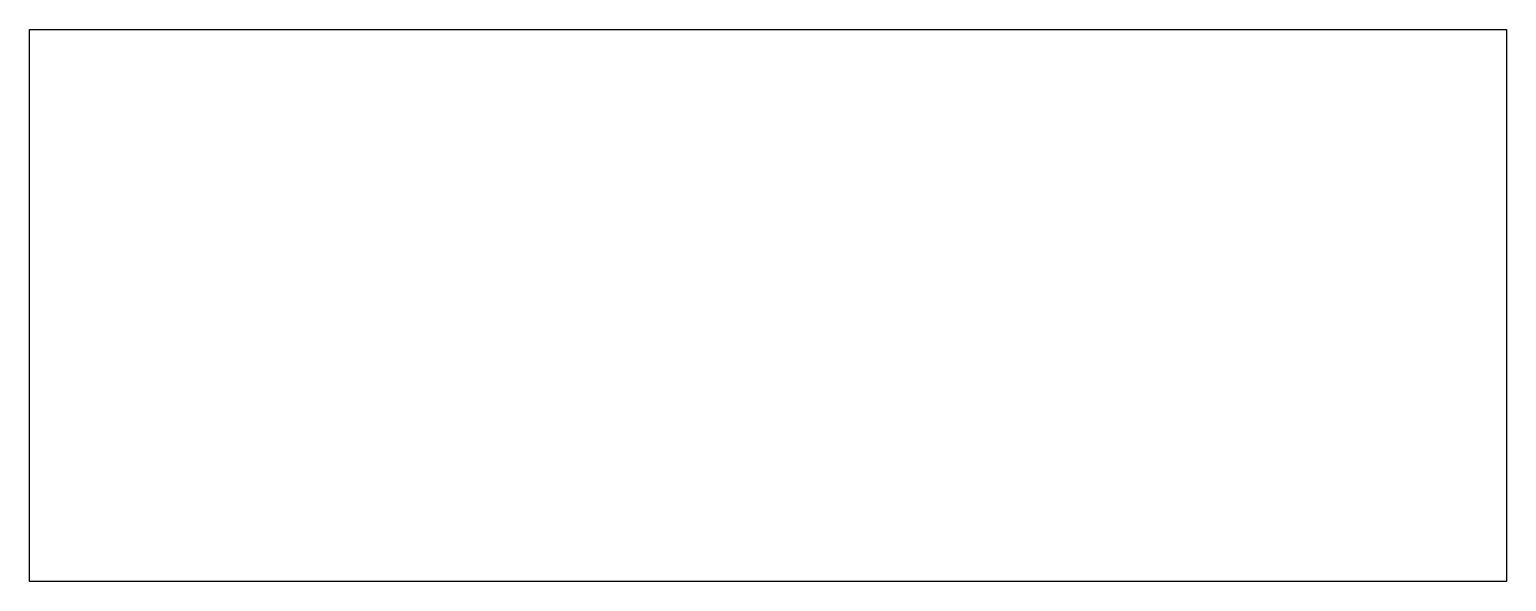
# Model space of a CAD drawing. Units: millimetres at full size, sheet at 1:100. Extents: x -11878 to 3184, y -122 to 5510.
import ezdxf

# ---------------------------------------------------------------- set-up
doc = ezdxf.new("R2010")
doc.units = ezdxf.units.MM
doc.header["$LTSCALE"] = 100
doc.layers.add('0-0', color=7, linetype='Continuous')

msp = doc.modelspace()

# ---------------------------------------------------------------- linework, layer by layer
at = {"layer": '0-0'}
msp.add_lwpolyline([(3183.7, -122.4), (-11877.6, -122.4), (-11877.6, 5510.2), (3183.7, 5510.2)], close=True, dxfattribs=at)

doc.saveas('drawing.dxf')
